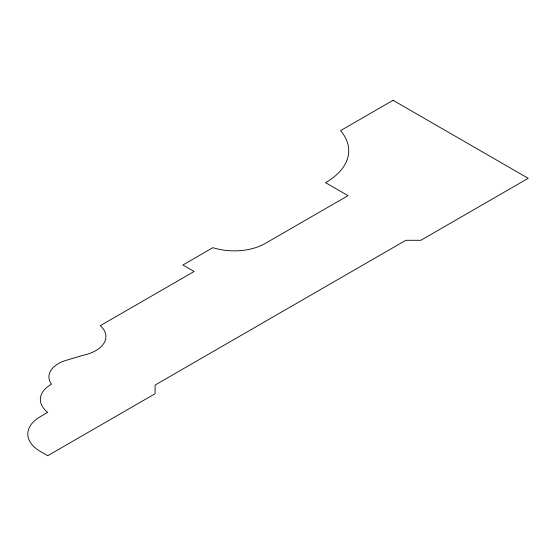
<?xml version="1.0" encoding="UTF-8"?>
<svg xmlns="http://www.w3.org/2000/svg" width="556" height="556" viewBox="0 0 556 556"><rect width="100%" height="100%" fill="white"/><g stroke="black" fill="none" stroke-linecap="round" stroke-linejoin="round"><path stroke-width="0.83" d="M393.071 100.295L340.522 130.639A77.638 44.821 0 0 1 325.51 182.646L348.028 195.649L264.983 243.597A43.792 25.284 0 0 1 212.899 247.663L182.875 264.997L194.134 271.502L100.295 325.677A34.451 19.891 0 0 1 83.087 355.284L64.496 360.844A32.505 18.765 0 0 0 51.499 384.189A37.099 21.42 0 0 0 47.746 412.357L40.24 416.694A42.465 24.52 0 0 0 40.24 451.368L47.746 455.705L155.089 393.724L155.089 385.058L405.838 240.289L420.857 240.289L528.2 178.316L393.071 100.295"/></g></svg>
